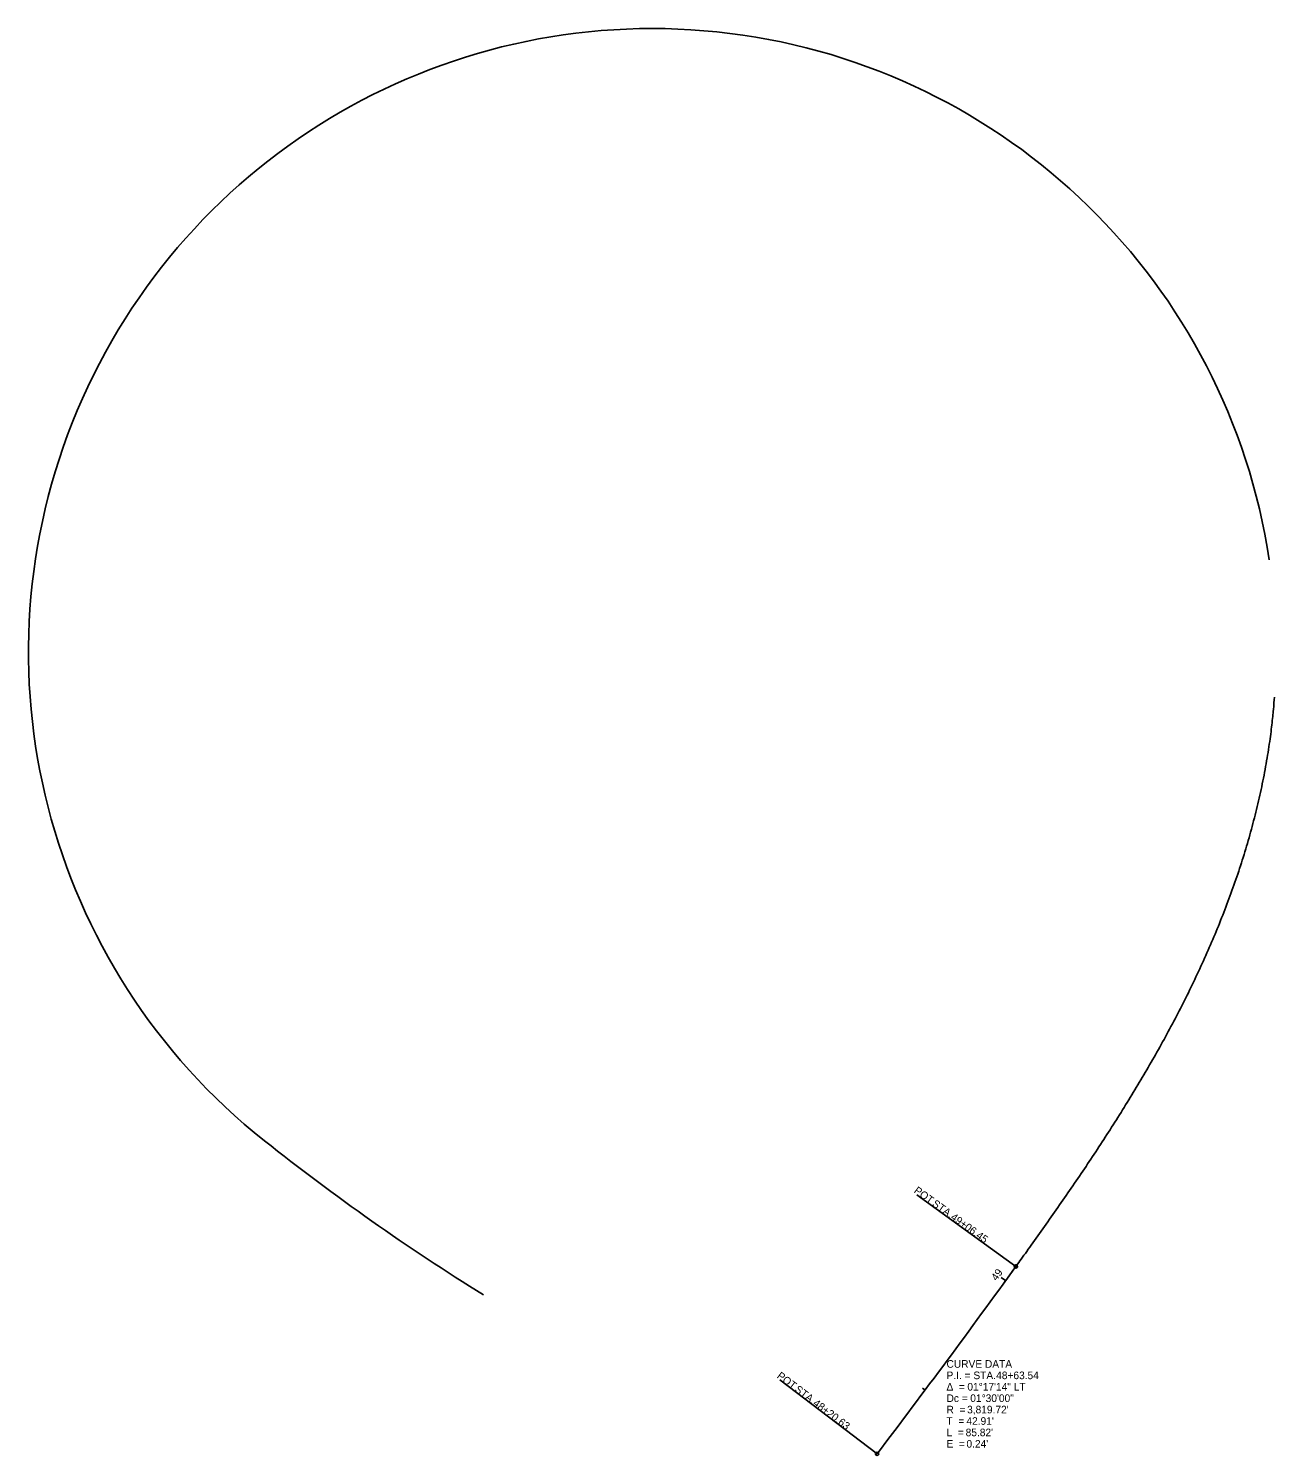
# Model space of a CAD drawing. Extents: x 220296 to 220755, y 547296 to 547822.
import ezdxf

# ---------------------------------------------------------------- set-up
doc = ezdxf.new("R2010")
doc.units = 0
for name, color, linetype in [('GE_P_Alignment', 7, 'Continuous'), ('GE_P_Alignment_100_Cardinal_Points', 7, 'Continuous'), ('GE_P_Alignment_100_Curve_Data', 7, 'Continuous'), ('GE_P_Alignment_100_Stations', 7, 'Continuous')]:
    doc.layers.add(name, color=color, linetype=linetype)

msp = doc.modelspace()

# ---------------------------------------------------------------- linework, layer by layer
at = {"layer": 'GE_P_Alignment'}
for centre, radius, start, end in [((220525.74, 547592.06), 229.55, 8.5109, 231.5508), ((220525.74, 547592.06), 229.55, 8.5109, 231.5508), ((220911.55, 548077.98), 850, 231.55082, 238.20146), ((217564.75, 549604.89), 3819.72, 322.82972, 324.11704), ((217564.75, 549604.89), 3819.72, 322.82972, 324.11704)]:
    msp.add_arc(centre, radius, start, end, dxfattribs=at)
msp.add_open_spline([(220655, 547359.76), (220655.84, 547360.92), (220657.53, 547363.24), (220660.89, 547367.89), (220665.08, 547373.72), (220670.07, 547380.73), (220675.02, 547387.77), (220679.92, 547394.84), (220684.76, 547401.96), (220689.53, 547409.13), (220694.22, 547416.35), (220698.82, 547423.62), (220703.32, 547430.96), (220707.71, 547438.36), (220711.99, 547445.83), (220716.13, 547453.38), (220720.13, 547461), (220723.98, 547468.7), (220727.66, 547476.48), (220731.17, 547484.34), (220734.49, 547492.28), (220737.62, 547500.3), (220740.53, 547508.4), (220743.22, 547516.58), (220745.67, 547524.83), (220747.88, 547533.15), (220749.82, 547541.54), (220751.5, 547549.98), (220752.88, 547558.48), (220753.79, 547565.59), (220754.36, 547571.3), (220754.59, 547574.16), (220754.7, 547575.59)], degree=3, dxfattribs=at)
at = {"layer": 'GE_P_Alignment_100_Cardinal_Points'}
for p, q in [((220659.55, 547366.03), (220623.09, 547392.41)), ((220608.47, 547297.07), (220572.61, 547324.26))]:
    msp.add_line(p, q, dxfattribs=at)
for centre in [(220659.55, 547366.03), (220608.47, 547297.07)]:
    msp.add_circle(centre, 0.6, dxfattribs=at)
at = {"layer": 'GE_P_Alignment_100_Stations'}
for p, q in [((220655.76, 547360.81), (220654.14, 547361.98)), ((220626.12, 547320.54), (220625.16, 547321.26))]:
    msp.add_line(p, q, dxfattribs=at)

# ---------------------------------------------------------------- texts
at = {"layer": 'GE_P_Alignment_100_Cardinal_Points'}
for s, rotation, p in [('POT', 324.117, (220621.78, 547393.4)), (' STA. ', 324.117, (220627.62, 547389.18)), ('49+06.45', 324.117, (220635.27, 547383.64)), ('POT', 322.8297, (220571.35, 547325.26)), (' STA. ', 322.8297, (220577.09, 547320.91)), ('48+20.63', 322.8297, (220584.62, 547315.2))]:
    msp.add_text(s, height=2.8, rotation=rotation, dxfattribs=at).set_placement(p)
at = {"layer": 'GE_P_Alignment_100_Curve_Data'}
for s, p in [('CURVE DATA', (220634.01, 547328.75)), ('P.I. = STA. ', (220634.01, 547324.55)), ('48+63.54', (220652.27, 547324.55)), ('Δ  = ', (220634.01, 547320.35)), ('01°17\'14" LT', (220641.68, 547320.35)), ('Dc = ', (220634.01, 547316.15)), ('01°30\'00"', (220642.75, 547316.15)), ('T  = ', (220634.01, 547307.75)), ('R  = ', (220634.01, 547311.95)), ("42.91'", (220641.34, 547307.75)), ("3,819.72'", (220641.59, 547311.95)), ('L  = ', (220634.01, 547303.55)), ("85.82'", (220641.05, 547303.55)), ('E  = ', (220634.01, 547299.35)), ("0.24'", (220641.35, 547299.35))]:
    msp.add_text(s, height=2.8, dxfattribs=at).set_placement(p)
at = {"layer": 'GE_P_Alignment_100_Stations'}
msp.add_text('49', height=2.8, rotation=54.0203, dxfattribs=at).set_placement((220652.44, 547360.5))

doc.saveas('drawing.dxf')
